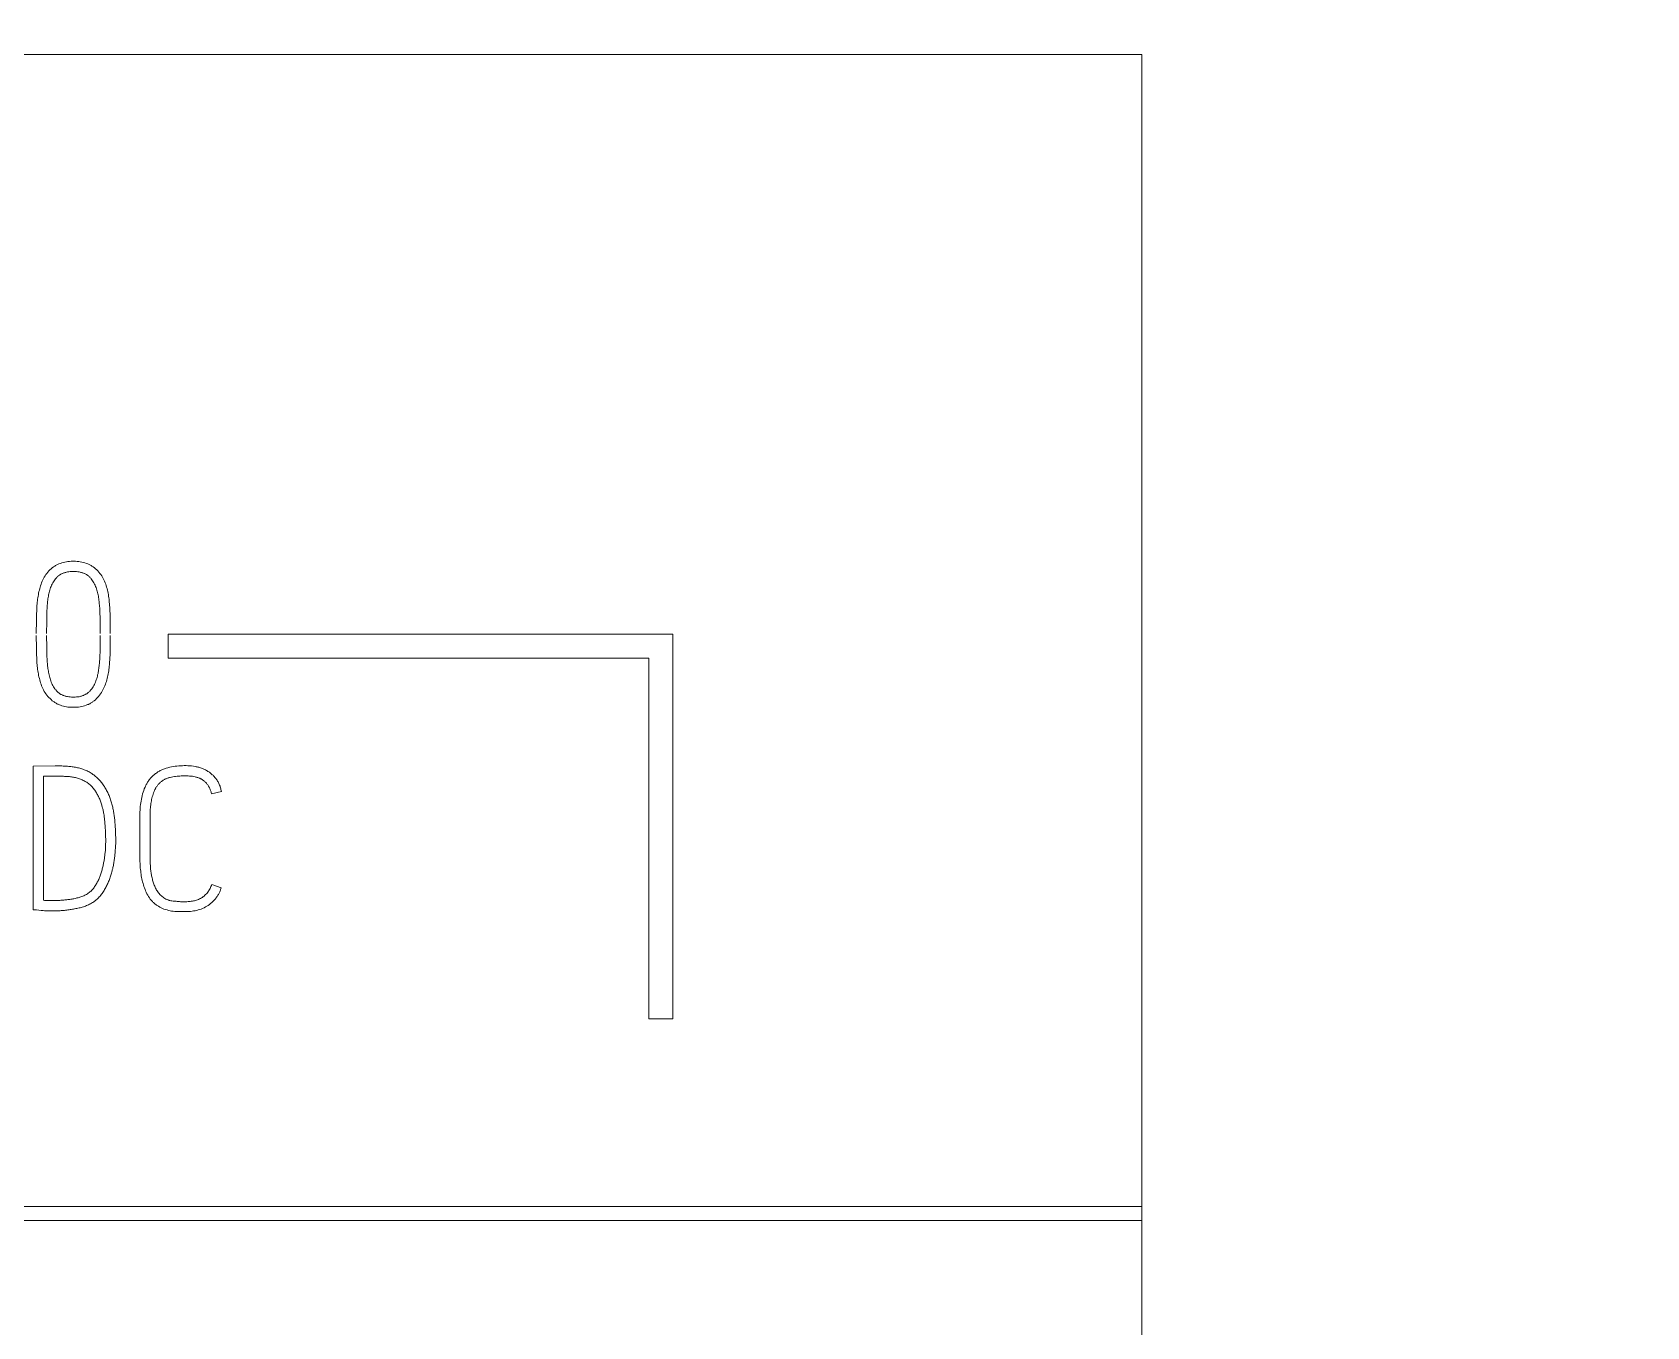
# Model space of a CAD drawing. Header units: millimetres. Extents: x 42356 to 50646, y 31507 to 39566.
# Drawn here: x 47562.8 to 47576.23, y 38397.46 to 38408.22 of the extents above; entities that cross this region are included whole.
import ezdxf

# ---------------------------------------------------------------- set-up
doc = ezdxf.new("R2010")
doc.units = ezdxf.units.MM
doc.set_wipeout_variables(frame=1)
doc.layers.add('000-PI-Oprema', color=30, linetype='Continuous', lineweight=5)

# ---------------------------------------------------------------- blocks, each defined once
blk = doc.blocks.new('A101_6ES7512-1DK01-0AB0')
at = {"layer": '000-PI-Oprema'}
for p, q in [((19, -24.25), (0, -24.25)), ((19, -58.55), (19, -24.25)), ((9.804, -29.027), (9.805, -29.001)), ((9.805, -28.963), (9.805, -28.937)), ((9.805, -29.001), (9.805, -28.963)), ((9.89, -29.002), (9.889, -29.034)), ((9.89, -28.938), (9.89, -28.959)), ((9.89, -28.959), (9.89, -29.002)), ((10.334, -28.927), (10.333, -28.906)), ((10.334, -28.949), (10.334, -28.927)), ((10.335, -28.991), (10.334, -28.949)), ((10.335, -29.023), (10.335, -28.991)), ((10.417, -28.911), (10.418, -28.937)), ((10.418, -28.937), (10.418, -28.975)), ((10.418, -28.975), (10.418, -29.001)), ((10.418, -29.001), (10.418, -29.027)), ((9.804, -29.066), (9.804, -29.027)), ((9.804, -29.122), (9.804, -29.084)), ((9.805, -29.148), (9.804, -29.122)), ((9.889, -29.034), (9.889, -29.066)), ((9.889, -29.084), (9.889, -29.116)), ((9.889, -29.116), (9.89, -29.147)), ((10.335, -29.116), (10.335, -29.084)), ((10.335, -29.147), (10.335, -29.116)), ((10.418, -29.027), (10.419, -29.066)), ((10.419, -29.084), (10.418, -29.122)), ((10.418, -29.122), (10.418, -29.148)), ((10.9, -29.273), (10.9, -29.073)), ((10.9, -29.073), (15.1, -29.073)), ((15.1, -29.073), (15.1, -32.273)), ((9.805, -29.174), (9.805, -29.148)), ((9.805, -29.212), (9.805, -29.174)), ((9.806, -29.238), (9.805, -29.212)), ((9.89, -29.147), (9.89, -29.179)), ((9.89, -29.179), (9.89, -29.211)), ((9.89, -29.211), (9.891, -29.232)), ((10.334, -29.19), (10.335, -29.147)), ((10.334, -29.211), (10.334, -29.19)), ((10.418, -29.148), (10.418, -29.186)), ((10.418, -29.186), (10.418, -29.212)), ((14.9, -29.273), (10.9, -29.273)), ((14.9, -32.273), (14.9, -29.273)), ((9.778, -30.17), (9.961, -30.168)), ((9.778, -31.365), (9.778, -30.17)), ((9.863, -30.255), (9.863, -31.286)), ((11.343, -30.381), (11.261, -30.401)), ((10.665, -30.927), (10.665, -30.597)), ((10.75, -30.597), (10.75, -30.923)), ((10.377, -30.687), (10.376, -30.67)), ((10.378, -30.704), (10.377, -30.687)), ((10.379, -30.721), (10.378, -30.704)), ((10.38, -30.738), (10.379, -30.721)), ((10.462, -30.708), (10.463, -30.726)), ((10.463, -30.726), (10.463, -30.745)), ((10.463, -30.745), (10.464, -30.764)), ((11.263, -31.155), (11.341, -31.183)), ((9.906, -31.288), (9.948, -31.288)), ((9.843, -31.371), (9.806, -31.367)), ((15.1, -32.273), (14.9, -32.273)), ((19, -33.833), (0, -33.833)), ((19, -33.95), (0, -33.95))]:
    blk.add_line(p, q, dxfattribs=at)
for points in [[(9.805, -28.937), (9.806, -28.911), (9.806, -28.898), (9.807, -28.885), (9.807, -28.872), (9.808, -28.86), (9.808, -28.847), (9.809, -28.834), (9.811, -28.821), (9.812, -28.808), (9.813, -28.795), (9.815, -28.783), (9.817, -28.77), (9.819, -28.757), (9.821, -28.745), (9.823, -28.732), (9.826, -28.719), (9.829, -28.707), (9.832, -28.694), (9.836, -28.682), (9.84, -28.67), (9.844, -28.657), (9.848, -28.645), (9.853, -28.633), (9.858, -28.622), (9.864, -28.61), (9.87, -28.599), (9.877, -28.588), (9.884, -28.577), (9.892, -28.567), (9.9, -28.557), (9.908, -28.547), (9.917, -28.538), (9.927, -28.529), (9.937, -28.521), (9.947, -28.513), (9.953, -28.51), (9.958, -28.506), (9.963, -28.503), (9.969, -28.5), (9.975, -28.497), (9.981, -28.494), (9.986, -28.491), (9.992, -28.488), (10.004, -28.484), (10.017, -28.48), (10.029, -28.476), (10.042, -28.473), (10.054, -28.471), (10.067, -28.469), (10.08, -28.468), (10.093, -28.467), (10.106, -28.466), (10.119, -28.466), (10.131, -28.467), (10.144, -28.468), (10.157, -28.469), (10.17, -28.471), (10.183, -28.473), (10.195, -28.476), (10.208, -28.48), (10.22, -28.484), (10.232, -28.488), (10.238, -28.491), (10.244, -28.494), (10.25, -28.496), (10.255, -28.499), (10.261, -28.503), (10.266, -28.506), (10.272, -28.509), (10.277, -28.513), (10.287, -28.521), (10.297, -28.529), (10.307, -28.538), (10.316, -28.547), (10.324, -28.557), (10.333, -28.567), (10.34, -28.577), (10.348, -28.588), (10.354, -28.599), (10.361, -28.61), (10.366, -28.621), (10.372, -28.633), (10.376, -28.645), (10.381, -28.657), (10.385, -28.669), (10.389, -28.682), (10.392, -28.694), (10.395, -28.707), (10.398, -28.719), (10.401, -28.732), (10.403, -28.744), (10.405, -28.757), (10.407, -28.77), (10.409, -28.783), (10.41, -28.795), (10.411, -28.808), (10.413, -28.821), (10.414, -28.834), (10.415, -28.847), (10.415, -28.86), (10.416, -28.872), (10.416, -28.885), (10.417, -28.898), (10.417, -28.911)], [(10.333, -28.906), (10.333, -28.895), (10.333, -28.885), (10.332, -28.874), (10.331, -28.863), (10.331, -28.853), (10.33, -28.842), (10.329, -28.832), (10.328, -28.821), (10.327, -28.81), (10.326, -28.8), (10.325, -28.789), (10.324, -28.779), (10.322, -28.768), (10.32, -28.758), (10.318, -28.747), (10.316, -28.737), (10.314, -28.726), (10.311, -28.716), (10.308, -28.706), (10.305, -28.696), (10.301, -28.686), (10.297, -28.676), (10.293, -28.666), (10.288, -28.656), (10.283, -28.647), (10.278, -28.638), (10.272, -28.629), (10.266, -28.62), (10.26, -28.612), (10.256, -28.608), (10.253, -28.604), (10.249, -28.6), (10.245, -28.596), (10.241, -28.593), (10.237, -28.589), (10.233, -28.586), (10.229, -28.583), (10.224, -28.58), (10.22, -28.577), (10.215, -28.574), (10.21, -28.572), (10.206, -28.569), (10.201, -28.567), (10.196, -28.565), (10.191, -28.563), (10.186, -28.562), (10.181, -28.56), (10.175, -28.559), (10.17, -28.557), (10.16, -28.555), (10.149, -28.554), (10.139, -28.552), (10.128, -28.552), (10.117, -28.551), (10.107, -28.551), (10.096, -28.552), (10.085, -28.552), (10.075, -28.554), (10.064, -28.555), (10.054, -28.557), (10.049, -28.559), (10.043, -28.56), (10.038, -28.562), (10.033, -28.563), (10.028, -28.565), (10.023, -28.567), (10.018, -28.569), (10.014, -28.572), (10.009, -28.574), (10.004, -28.577), (10, -28.58), (9.996, -28.583), (9.991, -28.586), (9.987, -28.589), (9.983, -28.593), (9.979, -28.596), (9.975, -28.6), (9.972, -28.604), (9.968, -28.608), (9.964, -28.612), (9.958, -28.62), (9.951, -28.629), (9.946, -28.638), (9.94, -28.647), (9.935, -28.656), (9.931, -28.666), (9.927, -28.676), (9.923, -28.686), (9.919, -28.696), (9.916, -28.706), (9.913, -28.716), (9.911, -28.726), (9.908, -28.737), (9.906, -28.747), (9.904, -28.758), (9.903, -28.768), (9.901, -28.779), (9.9, -28.789), (9.898, -28.8), (9.897, -28.81), (9.896, -28.821), (9.895, -28.832), (9.894, -28.842), (9.894, -28.853), (9.893, -28.863), (9.892, -28.874), (9.892, -28.885), (9.892, -28.895), (9.891, -28.906), (9.891, -28.917), (9.89, -28.938)], [(10.335, -29.066), (10.335, -29.055), (10.335, -29.023)], [(10.418, -29.212), (10.417, -29.238), (10.417, -29.251), (10.416, -29.263), (10.416, -29.276), (10.415, -29.289), (10.414, -29.302), (10.413, -29.315), (10.412, -29.327), (10.411, -29.34), (10.41, -29.353), (10.408, -29.366), (10.406, -29.378), (10.404, -29.391), (10.402, -29.404), (10.4, -29.416), (10.397, -29.429), (10.394, -29.441), (10.39, -29.454), (10.387, -29.466), (10.383, -29.478), (10.379, -29.49), (10.374, -29.502), (10.369, -29.514), (10.364, -29.526), (10.358, -29.537), (10.352, -29.548), (10.345, -29.559), (10.338, -29.57), (10.33, -29.58), (10.322, -29.59), (10.313, -29.6), (10.305, -29.609), (10.295, -29.618), (10.285, -29.626), (10.275, -29.634), (10.27, -29.638), (10.265, -29.641), (10.259, -29.645), (10.254, -29.648), (10.248, -29.651), (10.242, -29.654), (10.237, -29.657), (10.231, -29.659), (10.219, -29.664), (10.206, -29.668), (10.194, -29.672), (10.182, -29.675), (10.169, -29.677), (10.156, -29.679), (10.143, -29.68), (10.131, -29.681), (10.118, -29.681), (10.105, -29.681), (10.092, -29.681), (10.079, -29.68), (10.066, -29.679), (10.054, -29.677), (10.041, -29.674), (10.029, -29.671), (10.016, -29.668), (10.004, -29.664), (9.998, -29.662), (9.992, -29.659), (9.986, -29.656), (9.98, -29.654), (9.975, -29.651), (9.969, -29.648), (9.963, -29.644), (9.958, -29.641), (9.953, -29.637), (9.948, -29.634), (9.937, -29.626), (9.928, -29.617), (9.918, -29.609), (9.909, -29.6), (9.9, -29.59), (9.892, -29.58), (9.884, -29.57), (9.877, -29.56), (9.87, -29.549), (9.864, -29.537), (9.858, -29.526), (9.853, -29.514), (9.848, -29.502), (9.844, -29.49), (9.84, -29.478), (9.836, -29.466), (9.832, -29.454), (9.829, -29.441), (9.826, -29.429), (9.823, -29.416), (9.821, -29.404), (9.819, -29.391), (9.817, -29.378), (9.815, -29.366), (9.813, -29.353), (9.812, -29.34), (9.811, -29.327), (9.809, -29.315), (9.808, -29.302), (9.808, -29.289), (9.807, -29.276), (9.807, -29.263), (9.806, -29.251), (9.806, -29.238)], [(9.891, -29.232), (9.891, -29.243), (9.892, -29.253), (9.892, -29.264), (9.893, -29.275), (9.893, -29.285), (9.894, -29.296), (9.895, -29.306), (9.896, -29.317), (9.897, -29.327), (9.898, -29.338), (9.899, -29.348), (9.901, -29.359), (9.902, -29.369), (9.904, -29.38), (9.906, -29.39), (9.908, -29.401), (9.91, -29.411), (9.913, -29.421), (9.915, -29.432), (9.918, -29.442), (9.921, -29.452), (9.924, -29.462), (9.928, -29.472), (9.932, -29.482), (9.936, -29.491), (9.941, -29.501), (9.946, -29.51), (9.952, -29.519), (9.958, -29.528), (9.962, -29.532), (9.965, -29.536), (9.968, -29.54), (9.972, -29.544), (9.975, -29.548), (9.979, -29.552), (9.983, -29.555), (9.987, -29.559), (9.991, -29.562), (9.996, -29.565), (10, -29.568), (10.005, -29.571), (10.009, -29.574), (10.014, -29.576), (10.019, -29.578), (10.024, -29.581), (10.028, -29.583), (10.033, -29.584), (10.038, -29.586), (10.044, -29.588), (10.049, -29.589), (10.054, -29.59), (10.064, -29.592), (10.075, -29.594), (10.085, -29.595), (10.096, -29.596), (10.106, -29.596), (10.117, -29.596), (10.128, -29.596), (10.138, -29.595), (10.149, -29.594), (10.159, -29.593), (10.17, -29.59), (10.175, -29.589), (10.18, -29.588), (10.185, -29.586), (10.19, -29.584), (10.195, -29.583), (10.2, -29.58), (10.205, -29.578), (10.21, -29.576), (10.214, -29.573), (10.219, -29.571), (10.223, -29.568), (10.228, -29.565), (10.232, -29.562), (10.236, -29.558), (10.24, -29.555), (10.244, -29.551), (10.248, -29.547), (10.251, -29.544), (10.255, -29.54), (10.258, -29.536), (10.265, -29.527), (10.271, -29.519), (10.277, -29.51), (10.282, -29.501), (10.287, -29.491), (10.292, -29.482), (10.296, -29.472), (10.299, -29.462), (10.303, -29.452), (10.306, -29.442), (10.309, -29.432), (10.312, -29.421), (10.314, -29.411), (10.317, -29.401), (10.319, -29.39), (10.321, -29.38), (10.322, -29.369), (10.324, -29.359), (10.325, -29.348), (10.326, -29.338), (10.328, -29.327), (10.329, -29.317), (10.33, -29.306), (10.33, -29.296), (10.331, -29.285), (10.332, -29.275), (10.332, -29.264), (10.333, -29.253), (10.333, -29.243), (10.334, -29.232), (10.334, -29.211)], [(9.961, -30.168), (9.971, -30.168), (9.98, -30.168), (9.989, -30.168), (9.999, -30.169), (10.008, -30.169), (10.017, -30.169), (10.027, -30.17), (10.036, -30.17), (10.045, -30.171), (10.055, -30.171), (10.064, -30.172), (10.073, -30.173), (10.083, -30.173), (10.092, -30.174), (10.101, -30.175), (10.11, -30.177), (10.12, -30.178), (10.129, -30.18), (10.138, -30.182), (10.147, -30.184), (10.156, -30.186), (10.165, -30.188), (10.174, -30.191), (10.183, -30.194), (10.192, -30.197), (10.201, -30.2), (10.209, -30.203), (10.218, -30.207), (10.227, -30.211), (10.235, -30.215), (10.243, -30.219), (10.251, -30.224), (10.259, -30.228), (10.267, -30.233), (10.275, -30.239), (10.283, -30.244), (10.29, -30.25), (10.297, -30.256), (10.304, -30.262), (10.311, -30.268), (10.318, -30.275), (10.324, -30.282), (10.331, -30.289), (10.337, -30.296), (10.343, -30.303), (10.349, -30.31), (10.354, -30.317), (10.36, -30.325), (10.365, -30.333), (10.37, -30.34), (10.375, -30.348), (10.38, -30.356), (10.385, -30.364), (10.389, -30.373), (10.393, -30.381), (10.398, -30.389), (10.402, -30.398), (10.405, -30.406), (10.409, -30.415), (10.412, -30.424), (10.416, -30.432), (10.419, -30.441), (10.422, -30.45), (10.425, -30.459), (10.427, -30.468), (10.43, -30.477), (10.432, -30.486), (10.435, -30.495), (10.437, -30.504), (10.439, -30.513), (10.441, -30.522), (10.443, -30.531), (10.445, -30.541), (10.446, -30.55), (10.448, -30.559), (10.45, -30.568), (10.451, -30.577), (10.452, -30.587), (10.454, -30.596), (10.455, -30.605), (10.456, -30.614), (10.457, -30.624), (10.458, -30.633), (10.458, -30.642), (10.459, -30.652), (10.46, -30.661), (10.461, -30.67), (10.461, -30.68), (10.462, -30.689), (10.462, -30.698), (10.462, -30.708)], [(10.665, -30.597), (10.665, -30.582), (10.666, -30.567), (10.666, -30.552), (10.667, -30.537), (10.668, -30.522), (10.669, -30.507), (10.671, -30.491), (10.673, -30.476), (10.675, -30.461), (10.678, -30.446), (10.681, -30.431), (10.684, -30.417), (10.688, -30.402), (10.692, -30.387), (10.697, -30.373), (10.702, -30.359), (10.708, -30.345), (10.711, -30.338), (10.715, -30.331), (10.718, -30.324), (10.722, -30.317), (10.726, -30.311), (10.73, -30.304), (10.734, -30.298), (10.738, -30.292), (10.742, -30.285), (10.747, -30.279), (10.752, -30.274), (10.757, -30.268), (10.762, -30.262), (10.767, -30.257), (10.773, -30.252), (10.779, -30.246), (10.784, -30.242), (10.79, -30.237), (10.796, -30.232), (10.803, -30.228), (10.809, -30.223), (10.815, -30.219), (10.822, -30.215), (10.829, -30.212), (10.835, -30.208), (10.842, -30.205), (10.849, -30.202), (10.856, -30.199), (10.863, -30.196), (10.87, -30.193), (10.877, -30.19), (10.884, -30.188), (10.899, -30.184), (10.914, -30.18), (10.929, -30.177), (10.943, -30.174), (10.958, -30.171), (10.974, -30.17), (10.989, -30.168), (11.004, -30.167), (11.019, -30.167), (11.034, -30.166), (11.05, -30.166), (11.065, -30.167), (11.08, -30.168), (11.095, -30.169), (11.111, -30.171), (11.126, -30.173), (11.133, -30.175), (11.141, -30.176), (11.148, -30.178), (11.155, -30.18), (11.163, -30.182), (11.17, -30.184), (11.177, -30.187), (11.184, -30.189), (11.191, -30.192), (11.198, -30.195), (11.205, -30.199), (11.212, -30.202), (11.219, -30.206), (11.225, -30.21), (11.232, -30.214), (11.238, -30.218), (11.244, -30.222), (11.25, -30.227), (11.256, -30.232), (11.262, -30.237), (11.268, -30.242), (11.274, -30.247), (11.279, -30.252), (11.284, -30.258), (11.289, -30.264), (11.294, -30.27), (11.299, -30.276), (11.303, -30.282), (11.308, -30.288), (11.312, -30.295), (11.316, -30.301), (11.319, -30.308), (11.323, -30.315), (11.326, -30.322), (11.329, -30.329), (11.332, -30.336), (11.334, -30.343), (11.336, -30.351), (11.338, -30.358), (11.34, -30.366), (11.342, -30.373), (11.343, -30.381)], [(10.376, -30.67), (10.376, -30.662), (10.375, -30.653), (10.375, -30.645), (10.374, -30.636), (10.373, -30.628), (10.372, -30.619), (10.371, -30.611), (10.37, -30.602), (10.369, -30.594), (10.368, -30.585), (10.367, -30.577), (10.365, -30.568), (10.364, -30.56), (10.362, -30.552), (10.36, -30.543), (10.359, -30.535), (10.357, -30.527), (10.355, -30.519), (10.352, -30.51), (10.35, -30.502), (10.348, -30.494), (10.345, -30.486), (10.343, -30.478), (10.34, -30.47), (10.337, -30.462), (10.334, -30.454), (10.331, -30.446), (10.327, -30.438), (10.324, -30.43), (10.32, -30.423), (10.316, -30.415), (10.312, -30.407), (10.308, -30.4), (10.304, -30.393), (10.299, -30.385), (10.295, -30.378), (10.29, -30.371), (10.285, -30.364), (10.28, -30.357), (10.274, -30.351), (10.269, -30.344), (10.263, -30.338), (10.257, -30.332), (10.251, -30.326), (10.244, -30.321), (10.238, -30.315), (10.231, -30.31), (10.224, -30.305), (10.217, -30.301), (10.209, -30.297), (10.202, -30.292), (10.194, -30.289), (10.186, -30.285), (10.179, -30.282), (10.171, -30.279), (10.163, -30.276), (10.155, -30.273), (10.146, -30.271), (10.138, -30.268), (10.13, -30.266), (10.122, -30.264), (10.113, -30.263), (10.105, -30.261), (10.096, -30.26), (10.088, -30.259), (10.08, -30.258), (10.071, -30.258), (10.063, -30.257), (10.054, -30.256), (10.046, -30.256), (10.037, -30.256), (10.029, -30.255), (10.02, -30.255), (10.012, -30.255), (10.003, -30.255), (9.863, -30.255)], [(11.261, -30.401), (11.258, -30.39), (11.257, -30.384), (11.255, -30.379), (11.253, -30.373), (11.251, -30.368), (11.249, -30.362), (11.247, -30.357), (11.244, -30.352), (11.242, -30.347), (11.239, -30.341), (11.236, -30.336), (11.233, -30.331), (11.23, -30.327), (11.226, -30.322), (11.223, -30.317), (11.219, -30.313), (11.215, -30.308), (11.211, -30.304), (11.207, -30.3), (11.203, -30.296), (11.198, -30.293), (11.194, -30.289), (11.189, -30.286), (11.184, -30.283), (11.179, -30.28), (11.174, -30.277), (11.169, -30.275), (11.163, -30.272), (11.158, -30.27), (11.152, -30.268), (11.147, -30.266), (11.141, -30.264), (11.136, -30.263), (11.13, -30.261), (11.125, -30.26), (11.113, -30.257), (11.102, -30.255), (11.09, -30.254), (11.079, -30.253), (11.067, -30.252), (11.056, -30.252), (11.044, -30.251), (11.033, -30.251), (11.021, -30.251), (11.009, -30.252), (10.998, -30.253), (10.986, -30.253), (10.975, -30.255), (10.963, -30.256), (10.952, -30.257), (10.94, -30.259), (10.929, -30.261), (10.918, -30.264), (10.912, -30.265), (10.906, -30.267), (10.901, -30.269), (10.895, -30.271), (10.89, -30.273), (10.885, -30.275), (10.879, -30.277), (10.874, -30.28), (10.869, -30.282), (10.864, -30.285), (10.859, -30.288), (10.854, -30.292), (10.849, -30.295), (10.845, -30.298), (10.84, -30.302), (10.836, -30.306), (10.832, -30.31), (10.827, -30.314), (10.823, -30.318), (10.82, -30.322), (10.816, -30.327), (10.812, -30.331), (10.809, -30.336), (10.805, -30.341), (10.802, -30.345), (10.799, -30.35), (10.796, -30.355), (10.794, -30.36), (10.791, -30.366), (10.788, -30.371), (10.783, -30.381), (10.779, -30.392), (10.775, -30.403), (10.772, -30.414), (10.768, -30.425), (10.765, -30.436), (10.763, -30.448), (10.761, -30.459), (10.759, -30.47), (10.757, -30.482), (10.756, -30.493), (10.754, -30.505), (10.753, -30.516), (10.752, -30.528), (10.752, -30.54), (10.751, -30.551), (10.751, -30.563), (10.75, -30.574), (10.75, -30.586), (10.75, -30.597)], [(9.948, -31.288), (9.957, -31.288), (9.965, -31.288), (9.974, -31.288), (9.982, -31.287), (9.991, -31.287), (9.999, -31.287), (10.008, -31.286), (10.016, -31.286), (10.025, -31.285), (10.033, -31.285), (10.042, -31.284), (10.05, -31.283), (10.059, -31.282), (10.067, -31.281), (10.075, -31.28), (10.084, -31.279), (10.092, -31.277), (10.101, -31.276), (10.109, -31.274), (10.117, -31.273), (10.126, -31.271), (10.134, -31.269), (10.142, -31.267), (10.151, -31.265), (10.159, -31.263), (10.167, -31.26), (10.175, -31.258), (10.183, -31.255), (10.191, -31.252), (10.199, -31.249), (10.207, -31.245), (10.214, -31.241), (10.222, -31.237), (10.229, -31.233), (10.236, -31.228), (10.243, -31.223), (10.249, -31.217), (10.256, -31.212), (10.262, -31.206), (10.268, -31.2), (10.273, -31.193), (10.279, -31.187), (10.284, -31.18), (10.289, -31.173), (10.294, -31.166), (10.298, -31.159), (10.303, -31.151), (10.307, -31.144), (10.311, -31.137), (10.315, -31.129), (10.319, -31.121), (10.323, -31.114), (10.326, -31.106), (10.329, -31.098), (10.333, -31.09), (10.336, -31.082), (10.338, -31.074), (10.341, -31.066), (10.344, -31.058), (10.346, -31.05), (10.349, -31.042), (10.351, -31.034), (10.353, -31.025), (10.355, -31.017), (10.357, -31.009), (10.359, -31), (10.361, -30.992), (10.363, -30.984), (10.364, -30.975), (10.366, -30.967), (10.367, -30.959), (10.369, -30.95), (10.37, -30.942), (10.371, -30.933), (10.372, -30.925), (10.373, -30.917), (10.374, -30.908), (10.375, -30.9), (10.376, -30.891), (10.377, -30.883), (10.378, -30.874), (10.378, -30.866), (10.379, -30.857), (10.379, -30.849), (10.38, -30.84), (10.38, -30.832), (10.38, -30.823), (10.38, -30.815), (10.381, -30.806), (10.381, -30.798), (10.381, -30.789), (10.381, -30.781), (10.381, -30.772), (10.38, -30.764), (10.38, -30.755), (10.38, -30.738)], [(10.464, -30.764), (10.464, -30.782), (10.464, -30.792), (10.464, -30.801), (10.464, -30.81), (10.464, -30.82), (10.463, -30.829), (10.463, -30.838), (10.462, -30.848), (10.462, -30.857), (10.461, -30.866), (10.461, -30.876), (10.46, -30.885), (10.459, -30.894), (10.458, -30.904), (10.457, -30.913), (10.456, -30.922), (10.455, -30.931), (10.454, -30.941), (10.452, -30.95), (10.451, -30.959), (10.45, -30.968), (10.448, -30.978), (10.446, -30.987), (10.445, -30.996), (10.443, -31.005), (10.441, -31.014), (10.439, -31.023), (10.436, -31.032), (10.434, -31.042), (10.432, -31.051), (10.429, -31.06), (10.427, -31.069), (10.424, -31.077), (10.421, -31.086), (10.418, -31.095), (10.415, -31.104), (10.412, -31.113), (10.409, -31.122), (10.405, -31.13), (10.402, -31.139), (10.398, -31.147), (10.394, -31.156), (10.39, -31.164), (10.386, -31.173), (10.381, -31.181), (10.377, -31.189), (10.372, -31.197), (10.367, -31.205), (10.362, -31.213), (10.357, -31.221), (10.352, -31.229), (10.346, -31.236), (10.341, -31.244), (10.335, -31.251), (10.328, -31.258), (10.322, -31.265), (10.316, -31.271), (10.309, -31.278), (10.302, -31.284), (10.294, -31.29), (10.287, -31.295), (10.279, -31.301), (10.271, -31.306), (10.263, -31.311), (10.255, -31.315), (10.247, -31.319), (10.238, -31.323), (10.23, -31.327), (10.221, -31.331), (10.213, -31.334), (10.204, -31.337), (10.195, -31.34), (10.186, -31.343), (10.177, -31.346), (10.168, -31.348), (10.159, -31.35), (10.15, -31.352), (10.141, -31.354), (10.132, -31.356), (10.122, -31.358), (10.113, -31.36), (10.104, -31.361), (10.095, -31.363), (10.086, -31.364), (10.076, -31.365), (10.067, -31.367), (10.058, -31.368), (10.048, -31.369), (10.039, -31.37), (10.03, -31.371), (10.021, -31.371), (10.011, -31.372), (10.002, -31.373), (9.993, -31.373), (9.983, -31.374), (9.974, -31.374), (9.965, -31.374), (9.955, -31.375), (9.946, -31.375), (9.937, -31.375), (9.927, -31.375)], [(11.341, -31.183), (11.339, -31.19), (11.337, -31.196), (11.335, -31.202), (11.332, -31.208), (11.33, -31.215), (11.327, -31.221), (11.324, -31.226), (11.321, -31.232), (11.318, -31.238), (11.315, -31.244), (11.311, -31.249), (11.308, -31.255), (11.304, -31.26), (11.3, -31.266), (11.292, -31.276), (11.283, -31.286), (11.274, -31.295), (11.264, -31.304), (11.254, -31.313), (11.244, -31.321), (11.233, -31.329), (11.222, -31.336), (11.211, -31.342), (11.199, -31.348), (11.187, -31.354), (11.175, -31.359), (11.163, -31.363), (11.15, -31.367), (11.138, -31.37), (11.125, -31.373), (11.112, -31.375), (11.099, -31.377), (11.086, -31.379), (11.073, -31.38), (11.06, -31.381), (11.047, -31.381), (11.034, -31.381), (11.021, -31.381), (11.007, -31.381), (10.994, -31.381), (10.981, -31.38), (10.968, -31.379), (10.955, -31.379), (10.942, -31.377), (10.929, -31.376), (10.917, -31.373), (10.904, -31.371), (10.891, -31.367), (10.879, -31.363), (10.866, -31.359), (10.854, -31.354), (10.842, -31.349), (10.831, -31.343), (10.82, -31.336), (10.809, -31.329), (10.803, -31.326), (10.798, -31.322), (10.793, -31.318), (10.788, -31.314), (10.783, -31.309), (10.778, -31.305), (10.773, -31.301), (10.769, -31.296), (10.764, -31.291), (10.76, -31.286), (10.752, -31.276), (10.744, -31.265), (10.737, -31.254), (10.731, -31.243), (10.724, -31.232), (10.718, -31.22), (10.713, -31.208), (10.708, -31.196), (10.704, -31.184), (10.699, -31.171), (10.695, -31.159), (10.692, -31.146), (10.688, -31.134), (10.685, -31.121), (10.682, -31.108), (10.68, -31.096), (10.677, -31.083), (10.675, -31.07), (10.674, -31.057), (10.672, -31.044), (10.671, -31.031), (10.669, -31.018), (10.668, -31.005), (10.667, -30.992), (10.667, -30.979), (10.666, -30.966), (10.666, -30.953), (10.665, -30.94), (10.665, -30.927)], [(10.75, -30.923), (10.75, -30.932), (10.75, -30.941), (10.751, -30.95), (10.751, -30.959), (10.751, -30.967), (10.752, -30.976), (10.752, -30.985), (10.753, -30.994), (10.753, -31.003), (10.754, -31.012), (10.755, -31.021), (10.755, -31.03), (10.756, -31.039), (10.757, -31.048), (10.759, -31.057), (10.76, -31.066), (10.761, -31.075), (10.763, -31.083), (10.765, -31.092), (10.767, -31.101), (10.769, -31.11), (10.771, -31.118), (10.773, -31.127), (10.776, -31.136), (10.779, -31.144), (10.782, -31.153), (10.785, -31.161), (10.789, -31.169), (10.792, -31.177), (10.796, -31.185), (10.8, -31.193), (10.805, -31.201), (10.809, -31.209), (10.814, -31.216), (10.82, -31.224), (10.825, -31.231), (10.831, -31.238), (10.837, -31.244), (10.844, -31.25), (10.851, -31.256), (10.858, -31.261), (10.865, -31.267), (10.873, -31.271), (10.881, -31.276), (10.889, -31.28), (10.893, -31.281), (10.897, -31.283), (10.901, -31.284), (10.906, -31.286), (10.91, -31.287), (10.914, -31.288), (10.923, -31.29), (10.932, -31.292), (10.941, -31.293), (10.95, -31.294), (10.959, -31.295), (10.967, -31.295), (10.976, -31.296), (10.985, -31.297), (10.994, -31.297), (11.003, -31.298), (11.012, -31.298), (11.021, -31.298), (11.03, -31.298), (11.039, -31.298), (11.048, -31.298), (11.057, -31.298), (11.066, -31.297), (11.075, -31.296), (11.084, -31.296), (11.093, -31.295), (11.102, -31.293), (11.111, -31.292), (11.119, -31.29), (11.128, -31.288), (11.137, -31.285), (11.145, -31.282), (11.153, -31.279), (11.162, -31.275), (11.169, -31.271), (11.177, -31.266), (11.185, -31.262), (11.192, -31.256), (11.199, -31.251), (11.206, -31.245), (11.212, -31.239), (11.219, -31.232), (11.225, -31.226), (11.23, -31.219), (11.236, -31.211), (11.24, -31.204), (11.245, -31.196), (11.249, -31.188), (11.253, -31.18), (11.256, -31.172), (11.26, -31.163), (11.263, -31.155)], [(9.863, -31.286), (9.872, -31.287), (9.88, -31.288), (9.889, -31.288), (9.897, -31.288), (9.906, -31.288)], [(9.806, -31.367), (9.787, -31.366), (9.778, -31.365)], [(9.927, -31.375), (9.918, -31.375), (9.909, -31.374), (9.899, -31.374), (9.89, -31.374), (9.881, -31.373), (9.871, -31.373), (9.862, -31.372), (9.853, -31.372), (9.843, -31.371)]]:
    blk.add_lwpolyline(points, dxfattribs=at)

msp = doc.modelspace()

# ---------------------------------------------------------------- wipeouts: each hides what was drawn before it
msp.add_wipeout([(47553.026, 38490.839), (47653.026, 38490.839), (47653.026, 38373.739), (47553.026, 38373.739)]).dxf.layer = '000-PI-Oprema'

# ---------------------------------------------------------------- next in the draw order: block references
at = {"layer": '000-PI-Oprema'}
msp.add_blockref('A101_6ES7512-1DK01-0AB0', (47553.026, 38432.289), dxfattribs=at)

doc.saveas('drawing.dxf')
